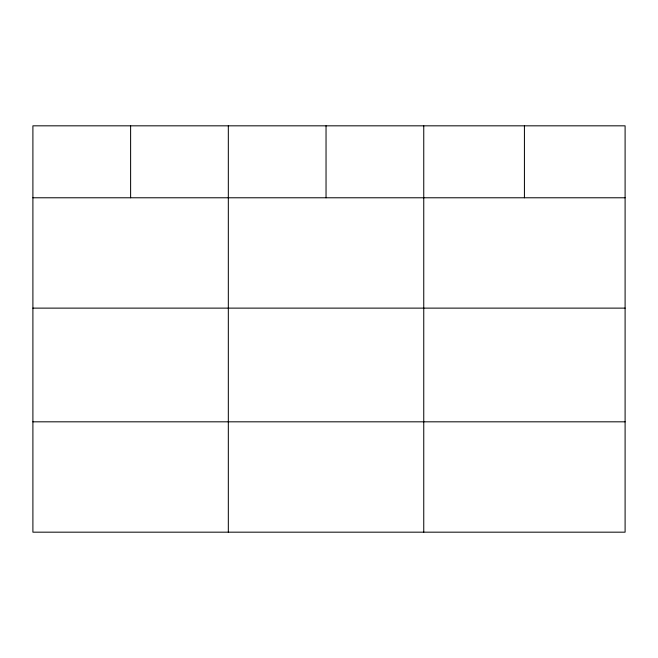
<?xml version="1.0" encoding="UTF-8"?>
<svg xmlns="http://www.w3.org/2000/svg" width="658" height="658" viewBox="0 0 658 658"><rect width="100%" height="100%" fill="white"/><g stroke="black" fill="none" stroke-linecap="round" stroke-linejoin="round"><path stroke-width="0.99" d="M625.1 308.125L625.1 125.826L32.9 125.826L32.9 532.174L625.1 532.174L625.1 308.125L32.9 308.125M32.9 197.778L625.1 197.778M32.9 421.819L625.1 421.819M524.426 125.826L524.426 197.778M423.752 125.826L423.752 532.174M326.039 125.826L326.039 197.778M228.326 125.826L228.326 532.174M130.613 125.826L130.613 197.778"/></g></svg>
